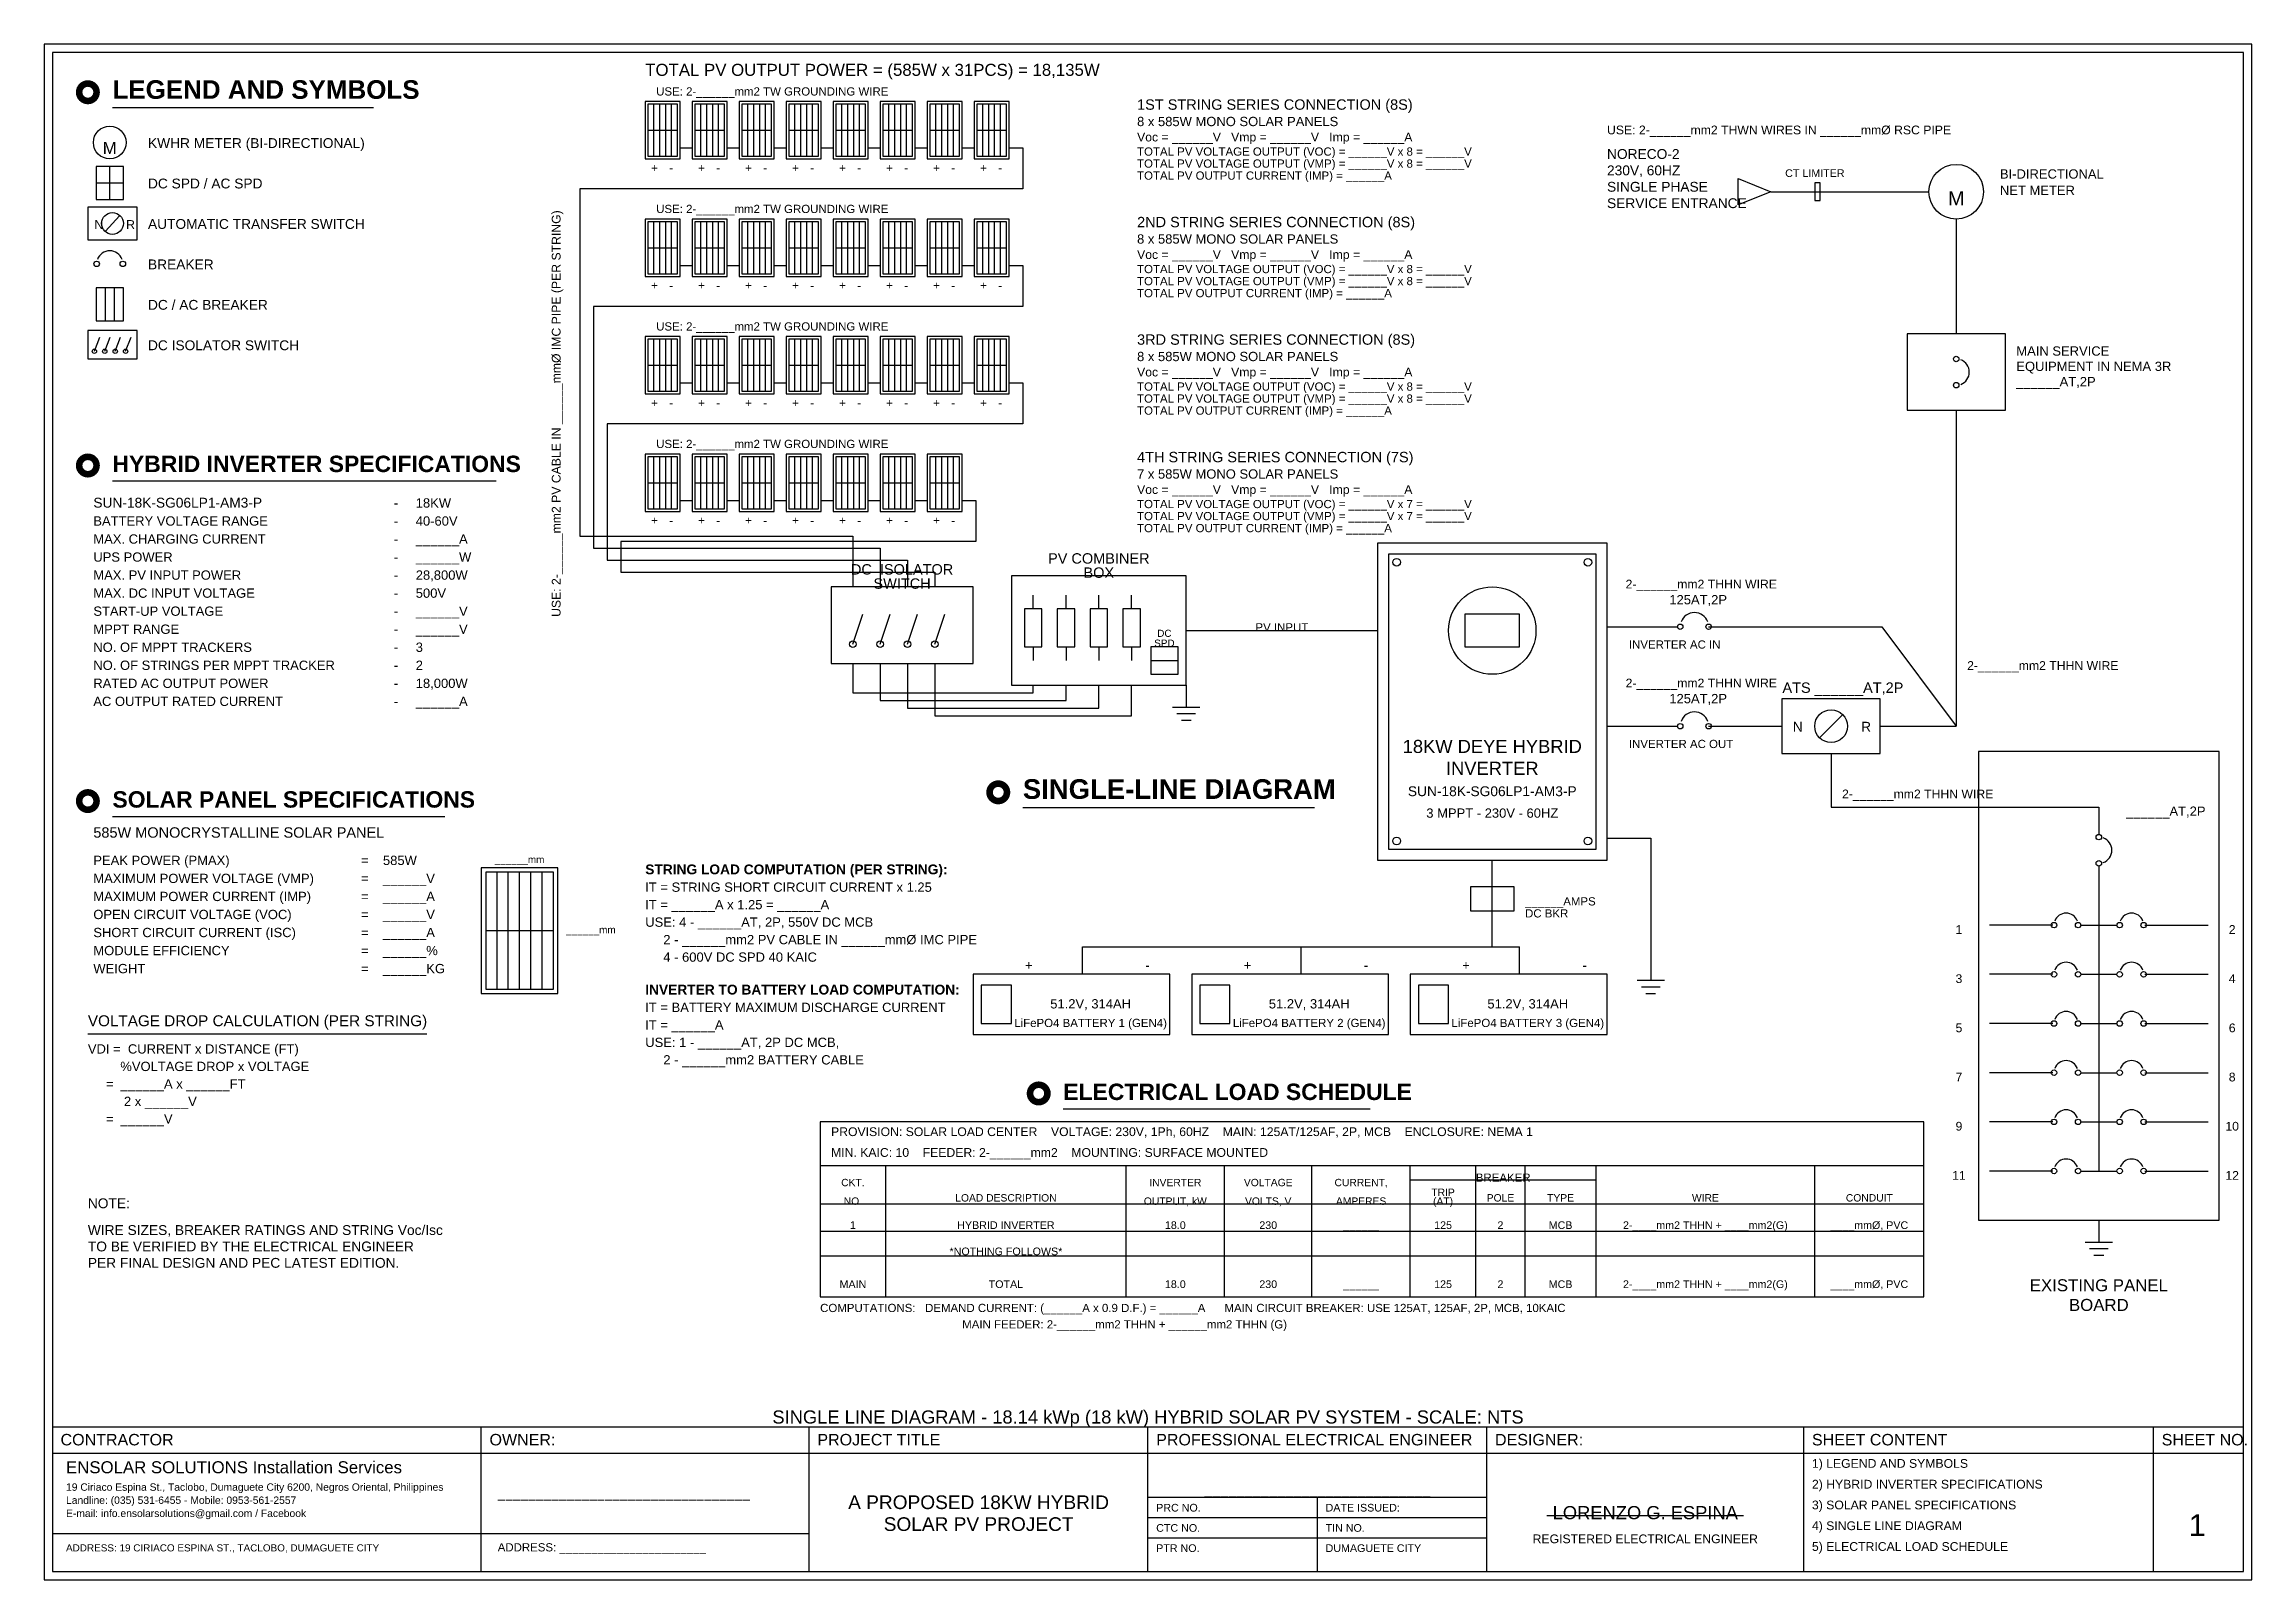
# Model space of a CAD drawing. Header units: metres. Extents: x 8 to 412, y 8 to 289.
import ezdxf
from ezdxf.enums import TextEntityAlignment as Align

# ---------------------------------------------------------------- set-up
doc = ezdxf.new("R2010")
doc.units = ezdxf.units.M
for name, color, linetype in [('AC', 5, 'Continuous'), ('BATTERY', 4, 'Continuous'), ('BORDER', 7, 'Continuous'), ('DC', 1, 'Continuous'), ('LEGEND', 7, 'Continuous'), ('NOTES', 8, 'Continuous'), ('PV', 3, 'Continuous'), ('TEXT', 7, 'Continuous'), ('TITLE', 7, 'Continuous')]:
    doc.layers.add(name, color=color, linetype=linetype)
doc.styles.add('ENSOLAR', font='arial.ttf')
doc.styles.add('ENSOLAR_BOLD', font='arialbd.ttf')

msp = doc.modelspace()

# ---------------------------------------------------------------- hatches: boundary and pattern name
at = {"layer": 'TEXT'}
h = msp.add_hatch(color=7, dxfattribs=at)
edge = h.paths.add_edge_path()
edge.add_arc((16, 280.2), 2.2, 0, 360)
edge = h.paths.add_edge_path()
edge.add_arc((16, 280.2), 1, 0, 360, ccw=False)
h = msp.add_hatch(color=7, dxfattribs=at)
edge = h.paths.add_edge_path()
edge.add_arc((16, 211.9), 2.2, 0, 360)
edge = h.paths.add_edge_path()
edge.add_arc((16, 211.9), 1, 0, 360, ccw=False)
h = msp.add_hatch(color=7, dxfattribs=at)
edge = h.paths.add_edge_path()
edge.add_arc((182.6, 152.1), 2.2, 0, 360)
edge = h.paths.add_edge_path()
edge.add_arc((182.6, 152.1), 1, 0, 360, ccw=False)
h = msp.add_hatch(color=7, dxfattribs=at)
edge = h.paths.add_edge_path()
edge.add_arc((16, 150.5), 2.2, 0, 360)
edge = h.paths.add_edge_path()
edge.add_arc((16, 150.5), 1, 0, 360, ccw=False)
h = msp.add_hatch(color=7, dxfattribs=at)
edge = h.paths.add_edge_path()
edge.add_arc((190, 97), 2.2, 0, 360)
edge = h.paths.add_edge_path()
edge.add_arc((190, 97), 1, 0, 360, ccw=False)

# ---------------------------------------------------------------- linework, layer by layer
at = {"layer": 'AC'}
for p, q in [((324, 262), (352.9, 262)), ((357.9, 257), (357.9, 236)), ((357.9, 222), (357.9, 164.2)), ((294, 182.4), (306.9, 182.4)), ((312.6, 182.4), (344.3, 182.4)), ((344.3, 182.4), (357.9, 164.2)), ((333, 162.2), (337, 166.2)), ((294, 164.2), (306.9, 164.2)), ((312.6, 164.2), (326, 164.2)), ((344, 164.2), (357.9, 164.2)), ((335, 159.2), (335, 149.4)), ((335, 149.4), (384, 149.4)), ((384, 149.4), (384, 144.4)), ((384, 138.6), (384, 82.8)), ((375.6, 127.8), (364, 127.8)), ((380.7, 127.8), (387.3, 127.8)), ((392.4, 127.8), (404, 127.8)), ((375.6, 118.8), (364, 118.8)), ((380.7, 118.8), (387.3, 118.8)), ((392.4, 118.8), (404, 118.8)), ((375.6, 109.8), (364, 109.8)), ((380.7, 109.8), (387.3, 109.8)), ((392.4, 109.8), (404, 109.8)), ((375.6, 100.8), (364, 100.8)), ((380.7, 100.8), (387.3, 100.8)), ((392.4, 100.8), (404, 100.8)), ((375.6, 91.8), (364, 91.8)), ((380.7, 91.8), (387.3, 91.8)), ((392.4, 91.8), (404, 91.8)), ((375.6, 82.8), (364, 82.8)), ((380.7, 82.8), (387.3, 82.8)), ((392.4, 82.8), (404, 82.8)), ((384, 73.8), (384, 69.8)), ((381.5, 69.8), (386.5, 69.8)), ((382.3, 68.6), (385.7, 68.6)), ((383.1, 67.4), (384.9, 67.4))]:
    msp.add_line(p, q, dxfattribs=at)
for points in [[(318, 259.6), (318, 264.4), (324, 262)], [(332, 260.4), (333, 260.4), (333, 263.6), (332, 263.6)], [(348.9, 222), (366.9, 222), (366.9, 236), (348.9, 236)], [(326, 159.2), (344, 159.2), (344, 169.2), (326, 169.2)], [(362, 73.8), (406, 73.8), (406, 159.6), (362, 159.6)]]:
    msp.add_lwpolyline(points, close=True, dxfattribs=at)
for centre, radius in [((357.9, 262), 5), ((357.9, 231.4), 0.5), ((357.9, 226.6), 0.5), ((307.4, 182.4), 0.5), ((312.6, 182.4), 0.5), ((335, 164.2), 3), ((307.4, 164.2), 0.5), ((312.6, 164.2), 0.5), ((384, 143.9), 0.5), ((384, 139.1), 0.5), ((375.8, 127.8), 0.5), ((380.2, 127.8), 0.5), ((387.8, 127.8), 0.5), ((392.2, 127.8), 0.5), ((375.8, 118.8), 0.5), ((380.2, 118.8), 0.5), ((387.8, 118.8), 0.5), ((392.2, 118.8), 0.5), ((375.8, 109.8), 0.5), ((380.2, 109.8), 0.5), ((387.8, 109.8), 0.5), ((392.2, 109.8), 0.5), ((375.8, 100.8), 0.5), ((380.2, 100.8), 0.5), ((387.8, 100.8), 0.5), ((392.2, 100.8), 0.5), ((375.8, 91.8), 0.5), ((380.2, 91.8), 0.5), ((387.8, 91.8), 0.5), ((392.2, 91.8), 0.5), ((375.8, 82.8), 0.5), ((380.2, 82.8), 0.5), ((387.8, 82.8), 0.5), ((392.2, 82.8), 0.5)]:
    msp.add_circle(centre, radius, dxfattribs=at)
for centre, radius, start, end in [((357.9, 229), 2.4, 290, 70), ((310, 182.4), 2.6, 20, 160), ((310, 164.2), 2.6, 20, 160), ((384, 141.5), 2.4, 290, 70), ((378, 127.8), 2.2, 20, 160), ((390, 127.8), 2.2, 20, 160), ((378, 118.8), 2.2, 20, 160), ((390, 118.8), 2.2, 20, 160), ((378, 109.8), 2.2, 20, 160), ((390, 109.8), 2.2, 20, 160), ((378, 100.8), 2.2, 20, 160), ((390, 100.8), 2.2, 20, 160), ((378, 91.8), 2.2, 20, 160), ((390, 91.8), 2.2, 20, 160), ((378, 82.8), 2.2, 20, 160), ((390, 82.8), 2.2, 20, 160)]:
    msp.add_arc(centre, radius, start, end, dxfattribs=at)
at = {"layer": 'BATTERY'}
for p, q in [((273, 123.8), (273, 139.7)), ((198, 118.8), (198, 123.8)), ((198, 123.8), (278, 123.8)), ((238, 118.8), (238, 123.8)), ((278, 118.8), (278, 123.8))]:
    msp.add_line(p, q, dxfattribs=at)
for points in [[(269, 130.4), (277, 130.4), (277, 134.8), (269, 134.8)], [(178, 107.8), (214, 107.8), (214, 118.8), (178, 118.8)], [(218, 107.8), (254, 107.8), (254, 118.8), (218, 118.8)], [(258, 107.8), (294, 107.8), (294, 118.8), (258, 118.8)], [(179.5, 109.8), (185, 109.8), (185, 116.8), (179.5, 116.8)], [(219.5, 109.8), (225, 109.8), (225, 116.8), (219.5, 116.8)], [(259.5, 109.8), (265, 109.8), (265, 116.8), (259.5, 116.8)]]:
    msp.add_lwpolyline(points, close=True, dxfattribs=at)
at = {"layer": 'BORDER'}
for points in [[(8, 8), (412, 8), (412, 289), (8, 289)], [(9.5, 9.5), (410.5, 9.5), (410.5, 287.5), (9.5, 287.5)]]:
    msp.add_lwpolyline(points, close=True, dxfattribs=at)
at = {"layer": 'DC'}
for p, q in [((184.6, 270), (187.1, 270)), ((187.1, 270), (187.1, 262.5)), ((187.1, 262.5), (106, 262.5)), ((106, 262.5), (106, 199)), ((184.6, 248.5), (187.1, 248.5)), ((187.1, 248.5), (187.1, 241)), ((187.1, 241), (108.5, 241)), ((108.5, 241), (108.5, 196.8)), ((184.6, 227), (187.1, 227)), ((187.1, 227), (187.1, 219.5)), ((187.1, 219.5), (111, 219.5)), ((111, 219.5), (111, 194.6)), ((176, 205.5), (178.5, 205.5)), ((178.5, 205.5), (178.5, 198)), ((106, 199), (156, 199)), ((178.5, 198), (113.5, 198)), ((113.5, 198), (113.5, 192.4)), ((156, 199), (156, 189.7)), ((108.5, 196.8), (161, 196.8)), ((111, 194.6), (166, 194.6)), ((161, 196.8), (161, 189.7)), ((166, 194.6), (166, 189.7)), ((113.5, 192.4), (171, 192.4)), ((171, 192.4), (171, 189.7)), ((189, 185.7), (189, 188.2)), ((195, 185.7), (195, 188.2)), ((201, 185.7), (201, 188.2)), ((207, 185.7), (207, 188.2)), ((156, 179.2), (157.8, 184.7)), ((161, 179.2), (162.8, 184.7)), ((166, 179.2), (167.8, 184.7)), ((171, 179.2), (172.8, 184.7)), ((189, 178.7), (189, 176.2)), ((195, 178.7), (195, 176.2)), ((201, 178.7), (201, 176.2)), ((207, 178.7), (207, 176.2)), ((217, 181.7), (252, 181.7)), ((156, 175.7), (156, 170.3)), ((161, 175.7), (161, 168.9)), ((166, 175.7), (166, 167.5)), ((171, 175.7), (171, 166.1)), ((210.5, 176.2), (215.5, 176.2)), ((156, 170.3), (189, 170.3)), ((189, 170.3), (189, 171.7)), ((195, 168.9), (195, 171.7)), ((201, 167.5), (201, 171.7)), ((207, 166.1), (207, 171.7)), ((217, 171.7), (217, 167.7)), ((161, 168.9), (195, 168.9)), ((166, 167.5), (201, 167.5)), ((171, 166.1), (207, 166.1)), ((214.5, 167.7), (219.5, 167.7)), ((215.3, 166.5), (218.7, 166.5)), ((216.1, 165.3), (217.9, 165.3)), ((294, 143.7), (302, 143.7)), ((302, 143.7), (302, 121.7)), ((302, 121.7), (302, 117.7)), ((299.5, 117.7), (304.5, 117.7)), ((300.3, 116.5), (303.7, 116.5)), ((301.1, 115.3), (302.9, 115.3))]:
    msp.add_line(p, q, dxfattribs=at)
for points in [[(252, 139.7), (294, 139.7), (294, 197.7), (252, 197.7)], [(254, 141.7), (292, 141.7), (292, 195.7), (254, 195.7)], [(185, 171.7), (217, 171.7), (217, 191.7), (185, 191.7)], [(152, 175.7), (178, 175.7), (178, 189.7), (152, 189.7)], [(187.4, 178.7), (190.6, 178.7), (190.6, 185.7), (187.4, 185.7)], [(193.4, 178.7), (196.6, 178.7), (196.6, 185.7), (193.4, 185.7)], [(199.4, 178.7), (202.6, 178.7), (202.6, 185.7), (199.4, 185.7)], [(205.4, 178.7), (208.6, 178.7), (208.6, 185.7), (205.4, 185.7)], [(268, 178.7), (278, 178.7), (278, 184.7), (268, 184.7)], [(210.5, 173.7), (215.5, 173.7), (215.5, 178.7), (210.5, 178.7)]]:
    msp.add_lwpolyline(points, close=True, dxfattribs=at)
for centre, radius in [((255.5, 194.2), 0.7), ((290.5, 194.2), 0.7), ((273, 181.7), 8), ((156, 179.2), 0.6), ((161, 179.2), 0.6), ((166, 179.2), 0.6), ((171, 179.2), 0.6), ((255.5, 143.2), 0.7), ((290.5, 143.2), 0.7)]:
    msp.add_circle(centre, radius, dxfattribs=at)
at = {"layer": 'LEGEND'}
for p, q in [((17.5, 263.6), (22.5, 263.6)), ((20, 260.6), (20, 266.6)), ((19.2, 254.8), (21.8, 257.6)), ((19.2, 238.4), (19.2, 244.4)), ((20.9, 238.4), (20.9, 244.4)), ((17.2, 232.8), (18.2, 235.4)), ((19.1, 232.8), (20.1, 235.4)), ((21, 232.8), (22, 235.4)), ((22.9, 232.8), (23.9, 235.4))]:
    msp.add_line(p, q, dxfattribs=at)
for points in [[(17.5, 260.6), (22.5, 260.6), (22.5, 266.6), (17.5, 266.6)], [(16, 253.2), (25, 253.2), (25, 259.2), (16, 259.2)], [(17.5, 238.4), (22.5, 238.4), (22.5, 244.4), (17.5, 244.4)], [(16, 231.4), (25, 231.4), (25, 236.6), (16, 236.6)]]:
    msp.add_lwpolyline(points, close=True, dxfattribs=at)
for centre, radius in [((20, 271), 3), ((20.5, 256.2), 2), ((17.6, 248.8), 0.5), ((22.4, 248.8), 0.5), ((17.2, 232.8), 0.4), ((19.1, 232.8), 0.4), ((21, 232.8), 0.4), ((22.9, 232.8), 0.4)]:
    msp.add_circle(centre, radius, dxfattribs=at)
msp.add_arc((20, 248.8), 2.4, 20, 160, dxfattribs=at)
at = {"layer": 'PV'}
for p, q in [((119.58, 268.5), (119.58, 278)), ((120.66, 268.5), (120.66, 278)), ((121.74, 268.5), (121.74, 278)), ((122.82, 268.5), (122.82, 278)), ((128.18, 268.5), (128.18, 278)), ((129.26, 268.5), (129.26, 278)), ((130.34, 268.5), (130.34, 278)), ((131.42, 268.5), (131.42, 278)), ((136.78, 268.5), (136.78, 278)), ((137.86, 268.5), (137.86, 278)), ((138.94, 268.5), (138.94, 278)), ((140.02, 268.5), (140.02, 278)), ((145.38, 268.5), (145.38, 278)), ((146.46, 268.5), (146.46, 278)), ((147.54, 268.5), (147.54, 278)), ((148.62, 268.5), (148.62, 278)), ((153.98, 268.5), (153.98, 278)), ((155.06, 268.5), (155.06, 278)), ((156.14, 268.5), (156.14, 278)), ((157.22, 268.5), (157.22, 278)), ((162.58, 268.5), (162.58, 278)), ((163.66, 268.5), (163.66, 278)), ((164.74, 268.5), (164.74, 278)), ((165.82, 268.5), (165.82, 278)), ((171.18, 268.5), (171.18, 278)), ((172.26, 268.5), (172.26, 278)), ((173.34, 268.5), (173.34, 278)), ((174.42, 268.5), (174.42, 278)), ((179.78, 268.5), (179.78, 278)), ((180.86, 268.5), (180.86, 278)), ((181.94, 268.5), (181.94, 278)), ((183.02, 268.5), (183.02, 278)), ((118.5, 273.25), (123.9, 273.25)), ((127.1, 273.25), (132.5, 273.25)), ((135.7, 273.25), (141.1, 273.25)), ((144.3, 273.25), (149.7, 273.25)), ((152.9, 273.25), (158.3, 273.25)), ((161.5, 273.25), (166.9, 273.25)), ((170.1, 273.25), (175.5, 273.25)), ((178.7, 273.25), (184.1, 273.25)), ((124.4, 270), (126.6, 270)), ((133, 270), (135.2, 270)), ((141.6, 270), (143.8, 270)), ((150.2, 270), (152.4, 270)), ((158.8, 270), (161, 270)), ((167.4, 270), (169.6, 270)), ((176, 270), (178.2, 270)), ((119.58, 247), (119.58, 256.5)), ((120.66, 247), (120.66, 256.5)), ((121.74, 247), (121.74, 256.5)), ((122.82, 247), (122.82, 256.5)), ((128.18, 247), (128.18, 256.5)), ((129.26, 247), (129.26, 256.5)), ((130.34, 247), (130.34, 256.5)), ((131.42, 247), (131.42, 256.5)), ((136.78, 247), (136.78, 256.5)), ((137.86, 247), (137.86, 256.5)), ((138.94, 247), (138.94, 256.5)), ((140.02, 247), (140.02, 256.5)), ((145.38, 247), (145.38, 256.5)), ((146.46, 247), (146.46, 256.5)), ((147.54, 247), (147.54, 256.5)), ((148.62, 247), (148.62, 256.5)), ((153.98, 247), (153.98, 256.5)), ((155.06, 247), (155.06, 256.5)), ((156.14, 247), (156.14, 256.5)), ((157.22, 247), (157.22, 256.5)), ((162.58, 247), (162.58, 256.5)), ((163.66, 247), (163.66, 256.5)), ((164.74, 247), (164.74, 256.5)), ((165.82, 247), (165.82, 256.5)), ((171.18, 247), (171.18, 256.5)), ((172.26, 247), (172.26, 256.5)), ((173.34, 247), (173.34, 256.5)), ((174.42, 247), (174.42, 256.5)), ((179.78, 247), (179.78, 256.5)), ((180.86, 247), (180.86, 256.5)), ((181.94, 247), (181.94, 256.5)), ((183.02, 247), (183.02, 256.5)), ((118.5, 251.75), (123.9, 251.75)), ((127.1, 251.75), (132.5, 251.75)), ((135.7, 251.75), (141.1, 251.75)), ((144.3, 251.75), (149.7, 251.75)), ((152.9, 251.75), (158.3, 251.75)), ((161.5, 251.75), (166.9, 251.75)), ((170.1, 251.75), (175.5, 251.75)), ((178.7, 251.75), (184.1, 251.75)), ((124.4, 248.5), (126.6, 248.5)), ((133, 248.5), (135.2, 248.5)), ((141.6, 248.5), (143.8, 248.5)), ((150.2, 248.5), (152.4, 248.5)), ((158.8, 248.5), (161, 248.5)), ((167.4, 248.5), (169.6, 248.5)), ((176, 248.5), (178.2, 248.5)), ((119.58, 225.5), (119.58, 235)), ((120.66, 225.5), (120.66, 235)), ((121.74, 225.5), (121.74, 235)), ((122.82, 225.5), (122.82, 235)), ((128.18, 225.5), (128.18, 235)), ((129.26, 225.5), (129.26, 235)), ((130.34, 225.5), (130.34, 235)), ((131.42, 225.5), (131.42, 235)), ((136.78, 225.5), (136.78, 235)), ((137.86, 225.5), (137.86, 235)), ((138.94, 225.5), (138.94, 235)), ((140.02, 225.5), (140.02, 235)), ((145.38, 225.5), (145.38, 235)), ((146.46, 225.5), (146.46, 235)), ((147.54, 225.5), (147.54, 235)), ((148.62, 225.5), (148.62, 235)), ((153.98, 225.5), (153.98, 235)), ((155.06, 225.5), (155.06, 235)), ((156.14, 225.5), (156.14, 235)), ((157.22, 225.5), (157.22, 235)), ((162.58, 225.5), (162.58, 235)), ((163.66, 225.5), (163.66, 235)), ((164.74, 225.5), (164.74, 235)), ((165.82, 225.5), (165.82, 235)), ((171.18, 225.5), (171.18, 235)), ((172.26, 225.5), (172.26, 235)), ((173.34, 225.5), (173.34, 235)), ((174.42, 225.5), (174.42, 235)), ((179.78, 225.5), (179.78, 235)), ((180.86, 225.5), (180.86, 235)), ((181.94, 225.5), (181.94, 235)), ((183.02, 225.5), (183.02, 235)), ((118.5, 230.25), (123.9, 230.25)), ((124.4, 227), (126.6, 227)), ((127.1, 230.25), (132.5, 230.25)), ((133, 227), (135.2, 227)), ((135.7, 230.25), (141.1, 230.25)), ((141.6, 227), (143.8, 227)), ((144.3, 230.25), (149.7, 230.25)), ((150.2, 227), (152.4, 227)), ((152.9, 230.25), (158.3, 230.25)), ((158.8, 227), (161, 227)), ((161.5, 230.25), (166.9, 230.25)), ((167.4, 227), (169.6, 227)), ((170.1, 230.25), (175.5, 230.25)), ((176, 227), (178.2, 227)), ((178.7, 230.25), (184.1, 230.25)), ((119.58, 204), (119.58, 213.5)), ((120.66, 204), (120.66, 213.5)), ((121.74, 204), (121.74, 213.5)), ((122.82, 204), (122.82, 213.5)), ((128.18, 204), (128.18, 213.5)), ((129.26, 204), (129.26, 213.5)), ((130.34, 204), (130.34, 213.5)), ((131.42, 204), (131.42, 213.5)), ((136.78, 204), (136.78, 213.5)), ((137.86, 204), (137.86, 213.5)), ((138.94, 204), (138.94, 213.5)), ((140.02, 204), (140.02, 213.5)), ((145.38, 204), (145.38, 213.5)), ((146.46, 204), (146.46, 213.5)), ((147.54, 204), (147.54, 213.5)), ((148.62, 204), (148.62, 213.5)), ((153.98, 204), (153.98, 213.5)), ((155.06, 204), (155.06, 213.5)), ((156.14, 204), (156.14, 213.5)), ((157.22, 204), (157.22, 213.5)), ((162.58, 204), (162.58, 213.5)), ((163.66, 204), (163.66, 213.5)), ((164.74, 204), (164.74, 213.5)), ((165.82, 204), (165.82, 213.5)), ((171.18, 204), (171.18, 213.5)), ((172.26, 204), (172.26, 213.5)), ((173.34, 204), (173.34, 213.5)), ((174.42, 204), (174.42, 213.5)), ((118.5, 208.75), (123.9, 208.75)), ((127.1, 208.75), (132.5, 208.75)), ((135.7, 208.75), (141.1, 208.75)), ((144.3, 208.75), (149.7, 208.75)), ((152.9, 208.75), (158.3, 208.75)), ((161.5, 208.75), (166.9, 208.75)), ((170.1, 208.75), (175.5, 208.75)), ((124.4, 205.5), (126.6, 205.5)), ((133, 205.5), (135.2, 205.5)), ((141.6, 205.5), (143.8, 205.5)), ((150.2, 205.5), (152.4, 205.5)), ((158.8, 205.5), (161, 205.5)), ((167.4, 205.5), (169.6, 205.5)), ((90.87, 116.1), (90.87, 137.5)), ((92.94, 116.1), (92.94, 137.5)), ((95.01, 116.1), (95.01, 137.5)), ((97.08, 116.1), (97.08, 137.5)), ((99.15, 116.1), (99.15, 137.5)), ((88.8, 126.8), (101.2, 126.8))]:
    msp.add_line(p, q, dxfattribs=at)
for points in [[(118, 268), (124.4, 268), (124.4, 278.5), (118, 278.5)], [(118.5, 268.5), (123.9, 268.5), (123.9, 278), (118.5, 278)], [(126.6, 268), (133, 268), (133, 278.5), (126.6, 278.5)], [(127.1, 268.5), (132.5, 268.5), (132.5, 278), (127.1, 278)], [(135.2, 268), (141.6, 268), (141.6, 278.5), (135.2, 278.5)], [(135.7, 268.5), (141.1, 268.5), (141.1, 278), (135.7, 278)], [(143.8, 268), (150.2, 268), (150.2, 278.5), (143.8, 278.5)], [(144.3, 268.5), (149.7, 268.5), (149.7, 278), (144.3, 278)], [(152.4, 268), (158.8, 268), (158.8, 278.5), (152.4, 278.5)], [(152.9, 268.5), (158.3, 268.5), (158.3, 278), (152.9, 278)], [(161, 268), (167.4, 268), (167.4, 278.5), (161, 278.5)], [(161.5, 268.5), (166.9, 268.5), (166.9, 278), (161.5, 278)], [(169.6, 268), (176, 268), (176, 278.5), (169.6, 278.5)], [(170.1, 268.5), (175.5, 268.5), (175.5, 278), (170.1, 278)], [(178.2, 268), (184.6, 268), (184.6, 278.5), (178.2, 278.5)], [(178.7, 268.5), (184.1, 268.5), (184.1, 278), (178.7, 278)], [(118, 246.5), (124.4, 246.5), (124.4, 257), (118, 257)], [(118.5, 247), (123.9, 247), (123.9, 256.5), (118.5, 256.5)], [(126.6, 246.5), (133, 246.5), (133, 257), (126.6, 257)], [(127.1, 247), (132.5, 247), (132.5, 256.5), (127.1, 256.5)], [(135.2, 246.5), (141.6, 246.5), (141.6, 257), (135.2, 257)], [(135.7, 247), (141.1, 247), (141.1, 256.5), (135.7, 256.5)], [(143.8, 246.5), (150.2, 246.5), (150.2, 257), (143.8, 257)], [(144.3, 247), (149.7, 247), (149.7, 256.5), (144.3, 256.5)], [(152.4, 246.5), (158.8, 246.5), (158.8, 257), (152.4, 257)], [(152.9, 247), (158.3, 247), (158.3, 256.5), (152.9, 256.5)], [(161, 246.5), (167.4, 246.5), (167.4, 257), (161, 257)], [(161.5, 247), (166.9, 247), (166.9, 256.5), (161.5, 256.5)], [(169.6, 246.5), (176, 246.5), (176, 257), (169.6, 257)], [(170.1, 247), (175.5, 247), (175.5, 256.5), (170.1, 256.5)], [(178.2, 246.5), (184.6, 246.5), (184.6, 257), (178.2, 257)], [(178.7, 247), (184.1, 247), (184.1, 256.5), (178.7, 256.5)], [(118, 225), (124.4, 225), (124.4, 235.5), (118, 235.5)], [(118.5, 225.5), (123.9, 225.5), (123.9, 235), (118.5, 235)], [(126.6, 225), (133, 225), (133, 235.5), (126.6, 235.5)], [(127.1, 225.5), (132.5, 225.5), (132.5, 235), (127.1, 235)], [(135.2, 225), (141.6, 225), (141.6, 235.5), (135.2, 235.5)], [(135.7, 225.5), (141.1, 225.5), (141.1, 235), (135.7, 235)], [(143.8, 225), (150.2, 225), (150.2, 235.5), (143.8, 235.5)], [(144.3, 225.5), (149.7, 225.5), (149.7, 235), (144.3, 235)], [(152.4, 225), (158.8, 225), (158.8, 235.5), (152.4, 235.5)], [(152.9, 225.5), (158.3, 225.5), (158.3, 235), (152.9, 235)], [(161, 225), (167.4, 225), (167.4, 235.5), (161, 235.5)], [(161.5, 225.5), (166.9, 225.5), (166.9, 235), (161.5, 235)], [(169.6, 225), (176, 225), (176, 235.5), (169.6, 235.5)], [(170.1, 225.5), (175.5, 225.5), (175.5, 235), (170.1, 235)], [(178.2, 225), (184.6, 225), (184.6, 235.5), (178.2, 235.5)], [(178.7, 225.5), (184.1, 225.5), (184.1, 235), (178.7, 235)], [(118, 203.5), (124.4, 203.5), (124.4, 214), (118, 214)], [(118.5, 204), (123.9, 204), (123.9, 213.5), (118.5, 213.5)], [(126.6, 203.5), (133, 203.5), (133, 214), (126.6, 214)], [(127.1, 204), (132.5, 204), (132.5, 213.5), (127.1, 213.5)], [(135.2, 203.5), (141.6, 203.5), (141.6, 214), (135.2, 214)], [(135.7, 204), (141.1, 204), (141.1, 213.5), (135.7, 213.5)], [(143.8, 203.5), (150.2, 203.5), (150.2, 214), (143.8, 214)], [(144.3, 204), (149.7, 204), (149.7, 213.5), (144.3, 213.5)], [(152.4, 203.5), (158.8, 203.5), (158.8, 214), (152.4, 214)], [(152.9, 204), (158.3, 204), (158.3, 213.5), (152.9, 213.5)], [(161, 203.5), (167.4, 203.5), (167.4, 214), (161, 214)], [(161.5, 204), (166.9, 204), (166.9, 213.5), (161.5, 213.5)], [(169.6, 203.5), (176, 203.5), (176, 214), (169.6, 214)], [(170.1, 204), (175.5, 204), (175.5, 213.5), (170.1, 213.5)], [(88, 115.3), (102, 115.3), (102, 138.3), (88, 138.3)], [(88.8, 116.1), (101.2, 116.1), (101.2, 137.5), (88.8, 137.5)]]:
    msp.add_lwpolyline(points, close=True, dxfattribs=at)
at = {"layer": 'TEXT'}
for p, q in [((20.5, 277.4), (68.24, 277.4)), ((20.5, 209.1), (90.7, 209.1)), ((20.5, 147.7), (81.34, 147.7)), ((187.1, 149.3), (240.45, 149.3)), ((16, 107.9), (78, 107.9)), ((194.5, 94.2), (250.66, 94.2)), ((150, 83.8), (352, 83.8)), ((162, 59.8), (162, 83.8)), ((206, 59.8), (206, 83.8)), ((224, 59.8), (224, 83.8)), ((240, 59.8), (240, 83.8)), ((258, 59.8), (258, 83.8)), ((258, 81.2), (292, 81.2)), ((270, 59.8), (270, 83.8)), ((279, 59.8), (279, 83.8)), ((292, 59.8), (292, 83.8)), ((332, 59.8), (332, 83.8)), ((150, 76.8), (352, 76.8)), ((150, 71.8), (352, 71.8)), ((150, 67.3), (352, 67.3))]:
    msp.add_line(p, q, dxfattribs=at)
msp.add_lwpolyline([(150, 59.8), (352, 59.8), (352, 91.8), (150, 91.8)], close=True, dxfattribs=at)
at = {"layer": 'TITLE'}
for p, q in [((9.5, 36), (410.5, 36)), ((88, 9.5), (88, 36)), ((148, 9.5), (148, 36)), ((210, 9.5), (210, 36)), ((272, 9.5), (272, 36)), ((330, 9.5), (330, 36)), ((394, 9.5), (394, 36)), ((9.5, 31.2), (410.5, 31.2)), ((210, 23.1), (272, 23.1)), ((241, 9.5), (241, 23.1)), ((9.5, 16.5), (88, 16.5)), ((88, 16.5), (148, 16.5)), ((210, 19.4), (272, 19.4)), ((283, 19.8), (319, 19.8)), ((210, 15.7), (272, 15.7))]:
    msp.add_line(p, q, dxfattribs=at)

# ---------------------------------------------------------------- texts
at = {"layer": 'AC', "style": 'ENSOLAR'}
for s, height, p in [('M', 2.6, (357.9, 260.8)), ('1', 1.6, (358.4, 127)), ('2', 1.6, (408.4, 127)), ('3', 1.6, (358.4, 118)), ('4', 1.6, (408.4, 118)), ('5', 1.6, (358.4, 109)), ('6', 1.6, (408.4, 109)), ('7', 1.6, (358.4, 100)), ('8', 1.6, (408.4, 100)), ('9', 1.6, (358.4, 91)), ('10', 1.6, (408.4, 91)), ('11', 1.6, (358.4, 82)), ('12', 1.6, (408.4, 82))]:
    msp.add_text(s, height=height, dxfattribs=at).set_placement(p, align=Align.MIDDLE_CENTER)
for s, p in [('N', (328, 163.2)), ('R', (340.5, 163.2))]:
    msp.add_text(s, height=1.8, dxfattribs=at).set_placement(p)
at = {"layer": 'BATTERY', "style": 'ENSOLAR'}
for s, p in [('+', (187.5, 119.6)), ('-', (209.5, 119.6)), ('+', (227.5, 119.6)), ('-', (249.5, 119.6)), ('+', (267.5, 119.6)), ('-', (289.5, 119.6))]:
    msp.add_text(s, height=1.7, dxfattribs=at).set_placement(p)
at = {"layer": 'LEGEND', "style": 'ENSOLAR'}
msp.add_text('M', height=2.2, dxfattribs=at).set_placement((20, 270), align=Align.MIDDLE_CENTER)
for s, height, p in [('KWHR METER (BI-DIRECTIONAL)', 1.8, (27, 270)), ('DC SPD / AC SPD', 1.8, (27, 262.6)), ('N', 1.6, (17.2, 255.2)), ('R', 1.6, (23, 255.2)), ('AUTOMATIC TRANSFER SWITCH', 1.8, (27, 255.2)), ('BREAKER', 1.8, (27, 247.8)), ('DC / AC BREAKER', 1.8, (27, 240.4)), ('DC ISOLATOR SWITCH', 1.8, (27, 233))]:
    msp.add_text(s, height=height, dxfattribs=at).set_placement(p)
at = {"layer": 'NOTES', "style": 'ENSOLAR'}
for s, height, p in [('USE: 2-______mm2 TW GROUNDING WIRE', 1.5, (120, 279.6)), ('USE: 2-______mm2 THWN WIRES IN ______mm%%c RSC PIPE', 1.6, (294, 272.5)), ('CT LIMITER', 1.4, (326.6, 264.7)), ('USE: 2-______mm2 TW GROUNDING WIRE', 1.5, (120, 258.1)), ('USE: 2-______mm2 TW GROUNDING WIRE', 1.5, (120, 236.6)), ('USE: 2-______mm2 TW GROUNDING WIRE', 1.5, (120, 215.1)), ('2-______mm2 THHN WIRE', 1.6, (297.4, 189.4)), ('INVERTER AC IN', 1.5, (298, 178.4)), ('2-______mm2 THHN WIRE', 1.6, (359.9, 174.5)), ('2-______mm2 THHN WIRE', 1.6, (297.4, 171.3)), ('INVERTER AC OUT', 1.5, (298, 160.2)), ('2-______mm2 THHN WIRE', 1.6, (337, 151)), ('______mm', 1.3, (103.5, 126.3)), ('NOTE:', 1.8, (16, 76)), ('WIRE SIZES, BREAKER RATINGS AND STRING Voc/Isc', 1.8, (16, 71.1)), ('TO BE VERIFIED BY THE ELECTRICAL ENGINEER', 1.8, (16, 68.1)), ('PER FINAL DESIGN AND PEC LATEST EDITION.', 1.8, (16, 65.1))]:
    msp.add_text(s, height=height, dxfattribs=at).set_placement(p)
msp.add_text('USE: 2-______mm2 PV CABLE IN ______mm%%c IMC PIPE (PER STRING)', height=1.6, rotation=90, dxfattribs=at).set_placement((102.5, 184.2))
for s, height, p in [('PV INPUT', 1.5, (234.5, 182.3)), ('______mm', 1.3, (95, 139.8))]:
    msp.add_text(s, height=height, dxfattribs=at).set_placement(p, align=Align.MIDDLE_CENTER)
at = {"layer": 'PV', "style": 'ENSOLAR'}
for s, p in [('+', (119.1, 265.6)), ('+', (127.7, 265.6)), ('+', (136.3, 265.6)), ('+', (144.9, 265.6)), ('+', (153.5, 265.6)), ('+', (162.1, 265.6)), ('+', (170.7, 265.6)), ('+', (179.3, 265.6)), ('-', (122.4, 265.6)), ('-', (131, 265.6)), ('-', (139.6, 265.6)), ('-', (148.2, 265.6)), ('-', (156.8, 265.6)), ('-', (165.4, 265.6)), ('-', (174, 265.6)), ('-', (182.6, 265.6)), ('+', (119.1, 244.1)), ('-', (122.4, 244.1)), ('+', (127.7, 244.1)), ('-', (131, 244.1)), ('+', (136.3, 244.1)), ('-', (139.6, 244.1)), ('+', (144.9, 244.1)), ('-', (148.2, 244.1)), ('+', (153.5, 244.1)), ('-', (156.8, 244.1)), ('+', (162.1, 244.1)), ('-', (165.4, 244.1)), ('+', (170.7, 244.1)), ('-', (174, 244.1)), ('+', (179.3, 244.1)), ('-', (182.6, 244.1)), ('+', (119.1, 222.6)), ('-', (122.4, 222.6)), ('+', (127.7, 222.6)), ('-', (131, 222.6)), ('+', (136.3, 222.6)), ('-', (139.6, 222.6)), ('+', (144.9, 222.6)), ('-', (148.2, 222.6)), ('+', (153.5, 222.6)), ('-', (156.8, 222.6)), ('+', (162.1, 222.6)), ('-', (165.4, 222.6)), ('+', (170.7, 222.6)), ('-', (174, 222.6)), ('+', (179.3, 222.6)), ('-', (182.6, 222.6)), ('+', (119.1, 201.1)), ('+', (127.7, 201.1)), ('+', (136.3, 201.1)), ('+', (144.9, 201.1)), ('+', (153.5, 201.1)), ('+', (162.1, 201.1)), ('+', (170.7, 201.1)), ('-', (122.4, 201.1)), ('-', (131, 201.1)), ('-', (139.6, 201.1)), ('-', (148.2, 201.1)), ('-', (156.8, 201.1)), ('-', (165.4, 201.1)), ('-', (174, 201.1))]:
    msp.add_text(s, height=1.5, dxfattribs=at).set_placement(p)
at = {"layer": 'TEXT'}
for s, height, style, p in [('TOTAL PV OUTPUT POWER = (585W x 31PCS) = 18,135W', 2.2, 'ENSOLAR', (118, 283.2)), ('LEGEND AND SYMBOLS', 3.4, 'ENSOLAR_BOLD', (20.5, 279)), ('1ST STRING SERIES CONNECTION (8S)', 1.9, 'ENSOLAR', (208, 277)), ('8 x 585W MONO SOLAR PANELS', 1.7, 'ENSOLAR', (208, 274)), ('Voc = ______V   Vmp = ______V   Imp = ______A', 1.6, 'ENSOLAR', (208, 271.2)), ('TOTAL PV VOLTAGE OUTPUT (VOC) = ______V x 8 = ______V', 1.5, 'ENSOLAR', (208, 268.6)), ('TOTAL PV VOLTAGE OUTPUT (VMP) = ______V x 8 = ______V', 1.5, 'ENSOLAR', (208, 266.4)), ('230V, 60HZ', 1.8, 'ENSOLAR', (294, 265)), ('NORECO-2', 1.8, 'ENSOLAR', (294, 268)), ('TOTAL PV OUTPUT CURRENT (IMP) = ______A', 1.5, 'ENSOLAR', (208, 264.2)), ('SINGLE PHASE', 1.8, 'ENSOLAR', (294, 262)), ('BI-DIRECTIONAL', 1.7, 'ENSOLAR', (365.9, 264.4)), ('NET METER', 1.7, 'ENSOLAR', (365.9, 261.4)), ('SERVICE ENTRANCE', 1.8, 'ENSOLAR', (294, 259)), ('2ND STRING SERIES CONNECTION (8S)', 1.9, 'ENSOLAR', (208, 255.5)), ('Voc = ______V   Vmp = ______V   Imp = ______A', 1.6, 'ENSOLAR', (208, 249.7)), ('8 x 585W MONO SOLAR PANELS', 1.7, 'ENSOLAR', (208, 252.5)), ('TOTAL PV VOLTAGE OUTPUT (VOC) = ______V x 8 = ______V', 1.5, 'ENSOLAR', (208, 247.1)), ('TOTAL PV VOLTAGE OUTPUT (VMP) = ______V x 8 = ______V', 1.5, 'ENSOLAR', (208, 244.9)), ('TOTAL PV OUTPUT CURRENT (IMP) = ______A', 1.5, 'ENSOLAR', (208, 242.7)), ('3RD STRING SERIES CONNECTION (8S)', 1.9, 'ENSOLAR', (208, 234)), ('8 x 585W MONO SOLAR PANELS', 1.7, 'ENSOLAR', (208, 231)), ('MAIN SERVICE', 1.7, 'ENSOLAR', (368.9, 232)), ('EQUIPMENT IN NEMA 3R', 1.7, 'ENSOLAR', (368.9, 229.2)), ('Voc = ______V   Vmp = ______V   Imp = ______A', 1.6, 'ENSOLAR', (208, 228.2)), ('TOTAL PV VOLTAGE OUTPUT (VOC) = ______V x 8 = ______V', 1.5, 'ENSOLAR', (208, 225.6)), ('______AT,2P', 1.7, 'ENSOLAR', (368.9, 226.4)), ('TOTAL PV VOLTAGE OUTPUT (VMP) = ______V x 8 = ______V', 1.5, 'ENSOLAR', (208, 223.4)), ('TOTAL PV OUTPUT CURRENT (IMP) = ______A', 1.5, 'ENSOLAR', (208, 221.2)), ('4TH STRING SERIES CONNECTION (7S)', 1.9, 'ENSOLAR', (208, 212.5)), ('HYBRID INVERTER SPECIFICATIONS', 3, 'ENSOLAR_BOLD', (20.5, 210.7)), ('7 x 585W MONO SOLAR PANELS', 1.7, 'ENSOLAR', (208, 209.5)), ('Voc = ______V   Vmp = ______V   Imp = ______A', 1.6, 'ENSOLAR', (208, 206.7)), ('SUN-18K-SG06LP1-AM3-P', 1.8, 'ENSOLAR', (17, 204.2)), ('BATTERY VOLTAGE RANGE', 1.7, 'ENSOLAR', (17, 200.9)), ('-', 1.7, 'ENSOLAR', (72, 204.2)), ('40-60V', 1.7, 'ENSOLAR', (76, 200.9)), ('18KW', 1.7, 'ENSOLAR', (76, 204.2)), ('TOTAL PV VOLTAGE OUTPUT (VOC) = ______V x 7 = ______V', 1.5, 'ENSOLAR', (208, 204.1)), ('TOTAL PV VOLTAGE OUTPUT (VMP) = ______V x 7 = ______V', 1.5, 'ENSOLAR', (208, 201.9)), ('MAX. CHARGING CURRENT', 1.7, 'ENSOLAR', (17, 197.6)), ('-', 1.7, 'ENSOLAR', (72, 200.9)), ('-', 1.7, 'ENSOLAR', (72, 197.6)), ('______A', 1.7, 'ENSOLAR', (76, 197.6)), ('TOTAL PV OUTPUT CURRENT (IMP) = ______A', 1.5, 'ENSOLAR', (208, 199.7)), ('UPS POWER', 1.7, 'ENSOLAR', (17, 194.3)), ('-', 1.7, 'ENSOLAR', (72, 194.3)), ('______W', 1.7, 'ENSOLAR', (76, 194.3)), ('MAX. PV INPUT POWER', 1.7, 'ENSOLAR', (17, 191)), ('-', 1.7, 'ENSOLAR', (72, 191)), ('28,800W', 1.7, 'ENSOLAR', (76, 191)), ('START-UP VOLTAGE', 1.7, 'ENSOLAR', (17, 184.4)), ('MAX. DC INPUT VOLTAGE', 1.7, 'ENSOLAR', (17, 187.7)), ('-', 1.7, 'ENSOLAR', (72, 187.7)), ('______V', 1.7, 'ENSOLAR', (76, 184.4)), ('500V', 1.7, 'ENSOLAR', (76, 187.7)), ('125AT,2P', 1.7, 'ENSOLAR', (305.4, 186.5)), ('MPPT RANGE', 1.7, 'ENSOLAR', (17, 181.1)), ('-', 1.7, 'ENSOLAR', (72, 184.4)), ('-', 1.7, 'ENSOLAR', (72, 181.1)), ('______V', 1.7, 'ENSOLAR', (76, 181.1)), ('NO. OF MPPT TRACKERS', 1.7, 'ENSOLAR', (17, 177.8)), ('-', 1.7, 'ENSOLAR', (72, 177.8)), ('3', 1.7, 'ENSOLAR', (76, 177.8)), ('NO. OF STRINGS PER MPPT TRACKER', 1.7, 'ENSOLAR', (17, 174.5)), ('-', 1.7, 'ENSOLAR', (72, 174.5)), ('2', 1.7, 'ENSOLAR', (76, 174.5)), ('RATED AC OUTPUT POWER', 1.7, 'ENSOLAR', (17, 171.2)), ('-', 1.7, 'ENSOLAR', (72, 171.2)), ('18,000W', 1.7, 'ENSOLAR', (76, 171.2)), ('125AT,2P', 1.7, 'ENSOLAR', (305.4, 168.4)), ('ATS ______AT,2P', 1.9, 'ENSOLAR', (326.1, 170.3)), ('AC OUTPUT RATED CURRENT', 1.7, 'ENSOLAR', (17, 167.9)), ('-', 1.7, 'ENSOLAR', (72, 167.9)), ('______A', 1.7, 'ENSOLAR', (76, 167.9)), ('SINGLE-LINE DIAGRAM', 3.6, 'ENSOLAR_BOLD', (187.1, 150.9)), ('SOLAR PANEL SPECIFICATIONS', 3, 'ENSOLAR_BOLD', (20.5, 149.3)), ('______AT,2P', 1.7, 'ENSOLAR', (389, 147.8)), ('585W MONOCRYSTALLINE SOLAR PANEL', 1.9, 'ENSOLAR', (17, 143.8)), ('PEAK POWER (PMAX)', 1.7, 'ENSOLAR', (17, 138.8)), ('=', 1.7, 'ENSOLAR', (66, 138.8)), ('585W', 1.7, 'ENSOLAR', (70, 138.8)), ('STRING LOAD COMPUTATION (PER STRING):', 1.8, 'ENSOLAR_BOLD', (118, 137.1)), ('MAXIMUM POWER VOLTAGE (VMP)', 1.7, 'ENSOLAR', (17, 135.5)), ('MAXIMUM POWER CURRENT (IMP)', 1.7, 'ENSOLAR', (17, 132.2)), ('=', 1.7, 'ENSOLAR', (66, 135.5)), ('=', 1.7, 'ENSOLAR', (66, 132.2)), ('______V', 1.7, 'ENSOLAR', (70, 135.5)), ('______A', 1.7, 'ENSOLAR', (70, 132.2)), ('IT = STRING SHORT CIRCUIT CURRENT x 1.25', 1.7, 'ENSOLAR', (118, 133.9)), ('OPEN CIRCUIT VOLTAGE (VOC)', 1.7, 'ENSOLAR', (17, 128.9)), ('=', 1.7, 'ENSOLAR', (66, 128.9)), ('______V', 1.7, 'ENSOLAR', (70, 128.9)), ('IT = ______A x 1.25 = ______A', 1.7, 'ENSOLAR', (118, 130.7)), ('______AMPS', 1.5, 'ENSOLAR', (279, 131.4)), ('DC BKR', 1.5, 'ENSOLAR', (279, 129.2)), ('SHORT CIRCUIT CURRENT (ISC)', 1.7, 'ENSOLAR', (17, 125.6)), ('=', 1.7, 'ENSOLAR', (66, 125.6)), ('______A', 1.7, 'ENSOLAR', (70, 125.6)), ('USE: 4 - ______AT, 2P, 550V DC MCB', 1.7, 'ENSOLAR', (118, 127.5)), ('     2 - ______mm2 PV CABLE IN ______mm%%c IMC PIPE', 1.7, 'ENSOLAR', (118, 124.3)), ('MODULE EFFICIENCY', 1.7, 'ENSOLAR', (17, 122.3)), ('=', 1.7, 'ENSOLAR', (66, 122.3)), ('______%', 1.7, 'ENSOLAR', (70, 122.3)), ('     4 - 600V DC SPD 40 KAIC', 1.7, 'ENSOLAR', (118, 121.1)), ('WEIGHT', 1.7, 'ENSOLAR', (17, 119)), ('=', 1.7, 'ENSOLAR', (66, 119)), ('______KG', 1.7, 'ENSOLAR', (70, 119)), ('INVERTER TO BATTERY LOAD COMPUTATION:', 1.8, 'ENSOLAR_BOLD', (118, 115.1)), ('IT = BATTERY MAXIMUM DISCHARGE CURRENT', 1.7, 'ENSOLAR', (118, 111.9)), ('VOLTAGE DROP CALCULATION (PER STRING)', 2, 'ENSOLAR', (16, 109.3)), ('IT = ______A', 1.7, 'ENSOLAR', (118, 108.7)), ('VDI =  CURRENT x DISTANCE (FT)', 1.7, 'ENSOLAR', (16, 104.3)), ('USE: 1 - ______AT, 2P DC MCB,', 1.7, 'ENSOLAR', (118, 105.5)), ('         %VOLTAGE DROP x VOLTAGE', 1.7, 'ENSOLAR', (16, 101.1)), ('     2 - ______mm2 BATTERY CABLE', 1.7, 'ENSOLAR', (118, 102.3)), ('     =  ______A x ______FT', 1.7, 'ENSOLAR', (16, 97.9)), ('ELECTRICAL LOAD SCHEDULE', 3, 'ENSOLAR_BOLD', (194.5, 95.8)), ('     =  ______V', 1.7, 'ENSOLAR', (16, 91.5)), ('          2 x ______V', 1.7, 'ENSOLAR', (16, 94.7)), ('PROVISION: SOLAR LOAD CENTER    VOLTAGE: 230V, 1Ph, 60HZ    MAIN: 125AT/125AF, 2P, MCB    ENCLOSURE: NEMA 1', 1.6, 'ENSOLAR', (152, 89.2)), ('MIN. KAIC: 10    FEEDER: 2-______mm2    MOUNTING: SURFACE MOUNTED', 1.6, 'ENSOLAR', (152, 85.4)), ('COMPUTATIONS:   DEMAND CURRENT: (______A x 0.9 D.F.) = ______A      MAIN CIRCUIT BREAKER: USE 125AT, 125AF, 2P, MCB, 10KAIC', 1.5, 'ENSOLAR', (150, 57)), ('MAIN FEEDER: 2-______mm2 THHN + ______mm2 THHN (G)', 1.5, 'ENSOLAR', (176, 54))]:
    msp.add_text(s, height=height, dxfattribs=dict(at, style=style)).set_placement(p)
at = {"layer": 'TEXT', "style": 'ENSOLAR'}
for s, height, p in [('PV COMBINER', 1.9, (201, 194.9)), ('DC  ISOLATOR', 1.9, (165, 192.9)), ('SWITCH', 1.9, (165, 190.3)), ('BOX', 1.9, (201, 192.3)), ('DC', 1.3, (213, 181.2)), ('SPD', 1.3, (213, 179.4)), ('18KW DEYE HYBRID', 2.4, (273, 160.5)), ('INVERTER', 2.4, (273, 156.5)), ('SUN-18K-SG06LP1-AM3-P', 1.8, (273, 152.3)), ('3 MPPT - 230V - 60HZ', 1.7, (273, 148.3)), ('51.2V, 314AH', 1.7, (199.5, 113.4)), ('51.2V, 314AH', 1.7, (239.5, 113.4)), ('51.2V, 314AH', 1.7, (279.5, 113.4)), ('LiFePO4 BATTERY 1 (GEN4)', 1.5, (199.5, 109.9)), ('LiFePO4 BATTERY 2 (GEN4)', 1.5, (239.5, 109.9)), ('LiFePO4 BATTERY 3 (GEN4)', 1.5, (279.5, 109.9)), ('CKT.', 1.35, (156, 80.7)), ('INVERTER', 1.35, (215, 80.7)), ('VOLTAGE', 1.35, (232, 80.7)), ('CURRENT,', 1.35, (249, 80.7)), ('BREAKER', 1.5, (275, 81.6)), ('NO.', 1.35, (156, 77.3)), ('LOAD DESCRIPTION', 1.35, (184, 77.9)), ('OUTPUT, kW', 1.35, (215, 77.3)), ('VOLTS, V', 1.35, (232, 77.3)), ('AMPERES', 1.35, (249, 77.3)), ('TRIP', 1.35, (264, 78.9)), ('(AT)', 1.35, (264, 77.3)), ('POLE', 1.35, (274.5, 77.9)), ('TYPE', 1.35, (285.5, 77.9)), ('WIRE', 1.35, (312, 77.9)), ('CONDUIT', 1.35, (342, 77.9)), ('1', 1.4, (156, 72.9)), ('HYBRID INVERTER', 1.4, (184, 72.9)), ('18.0', 1.4, (215, 72.9)), ('230', 1.4, (232, 72.9)), ('125', 1.4, (264, 72.9)), ('2', 1.4, (274.5, 72.9)), ('MCB', 1.4, (285.5, 72.9)), ('2-____mm2 THHN + ____mm2(G)', 1.4, (312, 72.9)), ('____mm%%c, PVC', 1.4, (342, 72.9)), ('*NOTHING FOLLOWS*', 1.4, (184, 68.1)), ('______', 1.4, (249, 72.9)), ('MAIN', 1.4, (156, 62.1)), ('TOTAL', 1.4, (184, 62.1)), ('18.0', 1.4, (215, 62.1)), ('230', 1.4, (232, 62.1)), ('______', 1.4, (249, 62.1)), ('125', 1.4, (264, 62.1)), ('2', 1.4, (274.5, 62.1)), ('MCB', 1.4, (285.5, 62.1)), ('2-____mm2 THHN + ____mm2(G)', 1.4, (312, 62.1)), ('____mm%%c, PVC', 1.4, (342, 62.1)), ('EXISTING PANEL', 2.2, (384, 61.9)), ('BOARD', 2.2, (384, 58.3)), ('SINGLE LINE DIAGRAM - 18.14 kWp (18 kW) HYBRID SOLAR PV SYSTEM - SCALE: NTS', 2.4, (210, 37.8))]:
    msp.add_text(s, height=height, dxfattribs=at).set_placement(p, align=Align.MIDDLE_CENTER)
at = {"layer": 'TITLE', "style": 'ENSOLAR'}
for s, height, p in [('CONTRACTOR', 2.1, (11, 32.6)), ('OWNER:', 2.1, (89.5, 32.6)), ('PROJECT TITLE', 2.1, (149.5, 32.6)), ('PROFESSIONAL ELECTRICAL ENGINEER', 2.1, (211.5, 32.6)), ('DESIGNER:', 2.1, (273.5, 32.6)), ('SHEET CONTENT', 2.1, (331.5, 32.6)), ('SHEET NO.', 2.1, (395.5, 32.6)), ('ENSOLAR SOLUTIONS Installation Services', 2.2, (12, 27.5)), ('1) LEGEND AND SYMBOLS', 1.6, (331.5, 28.5)), ('19 Ciriaco Espina St., Taclobo, Dumaguete City 6200, Negros Oriental, Philippines', 1.35, (12, 24.3)), ('2) HYBRID INVERTER SPECIFICATIONS', 1.6, (331.5, 24.7)), ('Landline: (035) 531-6455 - Mobile: 0953-561-2557', 1.35, (12, 21.9)), ('E-mail: info.ensolarsolutions@gmail.com / Facebook', 1.35, (12, 19.5)), ('_________________________________', 1.8, (91, 23)), ('PRC NO.', 1.4, (211.5, 20.5)), ('DATE ISSUED:', 1.4, (242.5, 20.5)), ('3) SOLAR PANEL SPECIFICATIONS', 1.6, (331.5, 20.9)), ('CTC NO.', 1.4, (211.5, 16.8)), ('TIN NO.', 1.4, (242.5, 16.8)), ('4) SINGLE LINE DIAGRAM', 1.6, (331.5, 17.1)), ('ADDRESS: 19 CIRIACO ESPINA ST., TACLOBO, DUMAGUETE CITY', 1.3, (12, 13.2)), ('ADDRESS: _______________________', 1.5, (91, 13.2)), ('PTR NO.', 1.4, (211.5, 13.1)), ('DUMAGUETE CITY', 1.4, (242.5, 13.1)), ('5) ELECTRICAL LOAD SCHEDULE', 1.6, (331.5, 13.3))]:
    msp.add_text(s, height=height, dxfattribs=at).set_placement(p)
for s, height, p in [('A PROPOSED 18KW HYBRID', 2.5, (179, 22.2)), ('____________________________', 1.9, (241, 24.6)), ('LORENZO G. ESPINA', 2.4, (301, 20.3)), ('SOLAR PV PROJECT', 2.5, (179, 18.2)), ('REGISTERED ELECTRICAL ENGINEER', 1.6, (301, 15.5)), ('1', 4, (402, 18))]:
    msp.add_text(s, height=height, dxfattribs=at).set_placement(p, align=Align.MIDDLE_CENTER)

doc.saveas('drawing.dxf')
